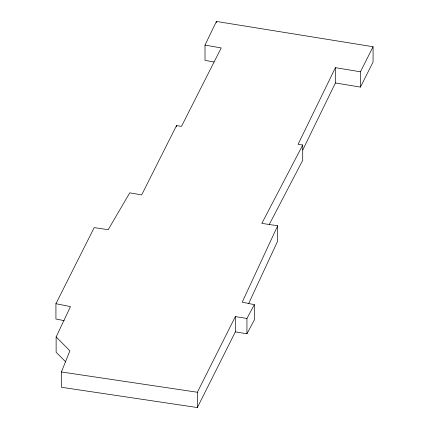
<?xml version="1.0" encoding="UTF-8"?>
<svg xmlns="http://www.w3.org/2000/svg" width="429" height="429" viewBox="0 0 429 429"><rect width="100%" height="100%" fill="white"/><g stroke="black" fill="none" stroke-linecap="round" stroke-linejoin="round"><path stroke-width="0.64" d="M214.082 61.98L205.008 60.382L205.008 45.088L216.404 21.45L373.069 46.729L360.451 71.799L335.408 67.669L298.08 144.294L302.718 145.018L261.846 223.38L277.681 225.756L242.208 302.145L254.327 304.67L246.943 318.457L235.349 316.586L235.349 331.885L197.361 407.55L61.395 387.264L61.395 371.964L69.911 350.793L56.129 336.947L70.474 306.601L55.931 303.716L55.931 319.015L64.152 320.645M248.681 303.501L277.681 241.05L277.681 225.756M302.745 150.011L335.408 82.969L335.408 67.669M55.931 303.716L94.187 227.627L108.199 229.676L129.762 192.825L141.65 194.948L176.528 125.59L181.494 126.357L221.208 47.935L205.008 45.088M197.361 407.55L197.361 392.251L235.349 316.586M335.408 82.969L360.451 87.098L373.069 62.028L373.069 46.729M269.278 224.431L302.718 160.317L302.718 145.018M235.349 331.885L246.943 333.757L254.327 319.97L254.327 304.67M61.395 371.964L197.361 392.251M65.776 361.942L56.129 352.247L56.129 336.947M360.451 71.799L360.451 87.098M246.943 318.457L246.943 333.757M216.404 21.45L216.404 22.78M176.528 125.59L176.528 126.92"/></g></svg>
